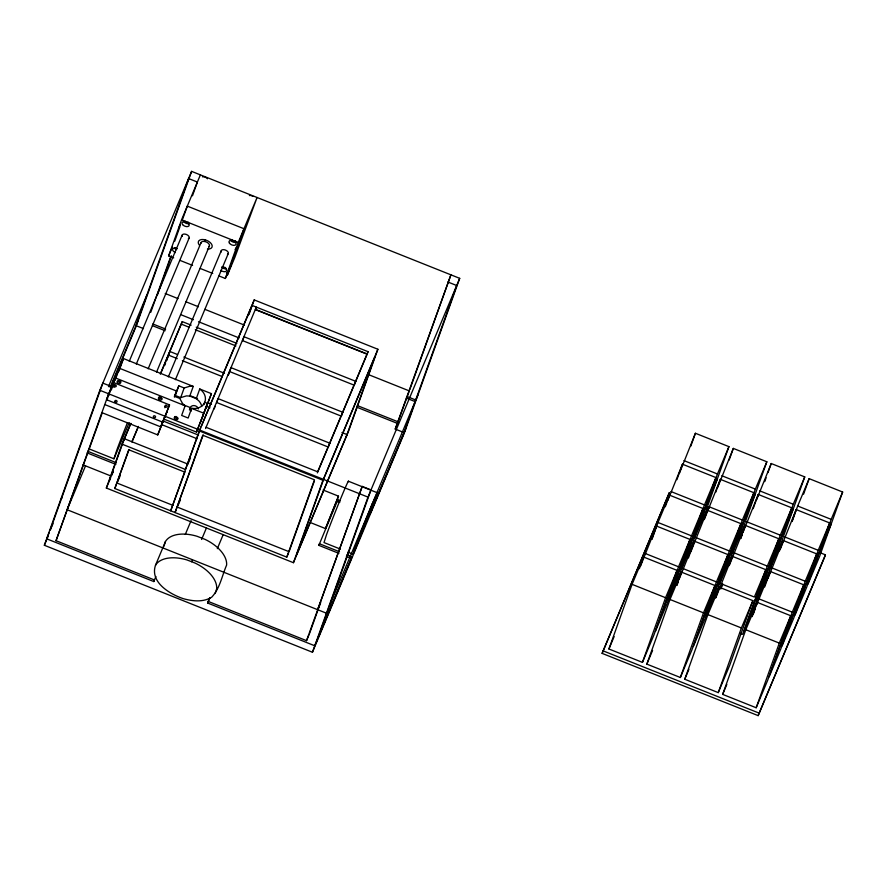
<?xml version="1.0" encoding="UTF-8"?>
<svg xmlns="http://www.w3.org/2000/svg" width="887" height="887" viewBox="0 0 887 887"><rect width="100%" height="100%" fill="white"/><g stroke="black" fill="none" stroke-linecap="round" stroke-linejoin="round"><path stroke-width="1.33" d="M340.431 549.108L324.01 542.567L326.46 534.839A33.085 0.82 -68.2 0 1 340.907 498.084L343.679 491.442A33.085 0.82 -68.2 0 1 348.38 481.796M353.059 554.153L355.499 546.425A33.085 0.82 -68.2 0 1 369.946 509.67L372.728 503.04A33.085 0.82 -68.2 0 1 376.587 496.021L353.891 552.645L353.059 554.153L348.003 552.135M120.344 381L118.703 380.911M159.915 396.944L161.467 397.853M88.7 448.733L113.957 458.812L116.762 450.186A33.085 0.82 -68.2 0 1 127.384 422.888M180.249 224.832L179.972 225.586M310.128 522.454L325.496 528.585L338.501 496.166L323.145 490.034M338.501 496.166L325.496 528.585M155.513 565.219C149.648 582.216 170.005 594.345 183.676 598.78C192.778 601.242 203.212 602.384 211.638 597.25C219.865 588.691 221.983 575.807 226.606 565.108A33.085 18.86 22.7 0 0 204.997 539.351L196.947 536.247A33.085 18.86 22.7 0 0 165.448 541.525L155.513 565.219A33.085 18.86 22.7 0 1 187.013 559.952L195.062 563.057A33.085 18.86 22.7 0 1 216.672 588.813L215.164 593.514M163.951 546.226L165.448 541.525M162.155 423.232L161.922 423.953L165.082 416.07L160.636 426.847L104.788 404.561M236.408 248.637C237.916 245.122 234.922 252.263 236.385 248.881M44.35 545.272L99.843 390.28L191.603 171.368L459.699 278.341L404.15 433.488L312.446 652.244L44.35 545.272L48.086 536.369M49.317 532.466L46.667 538.808L153.806 581.562L154.382 579.943L56.036 540.704L108.635 393.795L99.843 390.28M102.338 412.61L56.036 540.704M108.402 395.669L111.651 386.61L102.848 383.106L50.249 530.016L53.043 523.607M115.144 380.201L119.423 368.249L176.591 391.056L174.429 397.11M118.936 371.276L123.481 358.559L193.244 386.399L189.774 396.068L186.458 395.89L180.704 397.631L175.327 395.491L178.797 385.823L184.163 387.963L189.918 386.222L193.244 386.399M113.869 387.386L114.733 384.958M136.52 325.219L137.906 321.338M138.372 320.041L160.103 259.348M160.558 258.073L191.603 171.368M173.697 257.873L168.652 255.866L181.569 219.788L200.395 174.872M174.717 241.264L179.839 226.95M182.644 219.144L187.301 206.117L243.98 228.735L227.205 275.591L234.933 257.163L257.075 197.491L238.248 242.406L225.331 278.474L219.034 275.968M150.746 312.335L170.747 256.465M192.479 195.783L197.391 182.057L188.598 178.542L135.944 325.607L143.483 328.611M157.454 294.839L171.424 255.8M184.995 471.751L170.681 510.812L199.276 430.938L254.203 299.906L377.884 349.256L348.369 431.67L293.442 562.702L106.34 488.038L122.051 444.165L130.711 423.509M288.608 552.778L286.778 557.136L114.822 488.526L128.715 449.731L184.563 472.017M114.822 488.526L129.136 449.465M164.683 365.422L165.614 362.838M166.534 360.255L168.386 355.077L177.278 358.625M166.656 360.543L169.894 351.496L177.511 354.534M160.58 373.726L182.267 321.604L191.16 325.152M164.86 407.732L165.725 405.315M101.894 412.632L157.742 434.918L169.539 404.904L113.691 382.619L106.518 399.704L162.376 421.99M165.004 416.779L165.869 414.362M169.539 404.904L157.742 434.918M180.704 397.631L184.163 387.963M178.797 385.823L174.395 396.301L179.773 398.44L182.622 403.618L185.117 405.769L181.658 415.438L188.155 418.032L191.614 408.353L194.94 408.53A13.261 10.888 19.7 0 0 202.236 391.134L199.741 388.994L196.271 398.662L198.766 400.802A13.261 10.888 19.7 0 1 201.737 406.279M189.441 409.927L190.284 407.577L181.89 404.228M203.877 404.705L204.742 402.288L207.381 403.341L200.551 422.412M163.585 418.963L196.493 432.102L211.439 393.662L199.741 388.994M211.439 393.662L196.493 432.102M122.051 444.165L185.472 469.478L200.65 428.033M286.778 557.136L314.464 479.812L202.768 435.229L175.072 512.564L203.201 434.952M214.199 408.896L215.12 406.313M216.506 402.443L328.212 447.026M216.628 402.72L218.102 398.618L329.809 443.19L328.789 446.006M248.249 315.606L251.919 305.35L368.027 351.673L367.118 354.223L255.412 309.641L256.321 307.102L205.562 428.554M249.147 314.042L254.203 299.906M228.092 375.378L229.012 372.806M229.478 371.509L341.185 416.092M228.669 374.369L231.063 367.684L342.77 412.255L341.295 416.369M242.439 340.575L354.146 385.158M242.561 340.852L244.036 336.75L355.742 381.321L354.733 384.138M191.647 561.737L192.379 559.697M346.972 554.741L351.984 556.737L314.763 645.78L207.613 603.027L209.787 597.616M314.442 480.809L289.062 551.692L177.356 507.12M293.442 562.702L322.957 480.288L377.884 349.256M346.096 437.114L374.691 357.239L324.32 477.383L296.635 554.719L347.005 434.575L341.95 432.557M338.878 553.366L318.843 545.361L319.42 543.753L339.466 551.747M340.342 500.833L337.836 499.836L337.248 501.454L339.754 502.452M208.201 601.419L306.536 640.658L362.206 486.42L370.999 489.923L318.344 636.988L351.984 556.737M309.552 633.484L320.639 602.506L317.635 609.679M362.206 486.42L318.211 608.061M312.446 652.244L367.994 497.108L459.699 278.341M406.468 427.024L369.812 514.449L404.028 432.579L395.236 429.075L450.906 274.837L409.805 389.615M395.236 429.075L409.339 390.923L368.438 374.602M365.244 523.474L372.285 503.805M404.028 432.579L456.694 285.525L447.891 282.011M602.118 653.375L669.375 492.573L602.118 653.375L758.152 715.632L824.5 557.38L825.409 554.83L820.287 552.789M608.925 648.996L632.076 584.345L643.541 557.003L677.047 570.374L653.907 635.014L642.443 662.367L608.925 648.996L614.137 636.567M639.372 568.645L643.541 557.003M640.414 566.349L656.502 526.069L690.019 539.44L666.869 604.08L655.415 631.433L678.555 566.793L690.019 539.44M651.878 538.997L656.502 526.069M651.989 539.285L658.01 522.487L669.474 495.134L702.992 508.506L679.841 573.146L668.377 600.499L691.527 535.859L702.992 508.506M665.305 506.776L669.474 495.134M667.734 500.601L682.447 464.2L715.953 477.572L692.814 542.212L681.349 569.565L704.489 504.925L715.953 477.572M676.892 479.712L682.447 464.2M679.32 473.547L695.408 433.266L728.926 446.638L705.775 511.278L694.31 538.631L717.461 473.991L728.926 446.638M690.785 446.194L695.408 433.266M642.443 662.367L665.583 597.716L677.047 570.374M646.845 664.119L669.984 599.479L681.449 572.126L714.955 585.509L691.816 650.149L680.351 677.491L646.845 664.119L652.577 650.448M676.825 585.054L681.449 572.126M676.936 585.353L678.322 581.473M679.254 578.889L694.421 541.192L727.928 554.575L704.788 619.215L693.324 646.556L716.463 581.916L727.928 554.575M688.401 558.001L694.421 541.192M690.829 551.825L707.382 510.269L740.9 523.64L717.749 588.281L706.285 615.622L729.436 550.982L740.9 523.64M704.145 519.316L707.382 510.269M704.256 519.605L720.355 479.335L753.861 492.706L730.722 557.346L719.257 584.688L742.397 520.048L753.861 492.706M715.72 492.263L720.355 479.335M717.694 487.373L733.316 448.401L766.834 461.772L743.683 526.412L732.218 553.754L755.369 489.114L766.834 461.772M729.158 460.031L733.316 448.401M680.351 677.491L703.502 612.85L714.955 585.509M684.753 679.242L707.893 614.602L719.357 587.261L752.875 600.632L729.724 665.272L718.259 692.614L684.753 679.242L688.922 669.297M715.654 597.605L719.357 587.261M715.776 597.893L732.329 556.326L765.836 569.698L742.696 634.338L740.213 633.351M720.754 588.646L722.606 583.469M729.081 565.374L732.329 556.326M720.865 588.935L722.262 585.054M729.203 565.662L745.291 525.392L778.808 538.764L755.657 603.404L744.193 630.746L767.344 566.106L778.808 538.764M740.667 538.32L745.291 525.392M740.778 538.609L742.164 534.728M743.095 532.145L758.263 494.458L791.769 507.83L768.63 572.47L757.165 599.812L780.305 535.171L791.769 507.83M753.174 508.683L758.263 494.458M756.522 499.913L771.224 463.524L804.742 476.896L781.591 541.536L770.127 568.877L793.277 504.237L804.742 476.896M764.749 481.619L766.135 477.749M767.987 472.571L771.224 463.524M718.259 692.614L741.41 627.974L752.875 600.632M722.661 694.377L745.801 629.726L757.265 602.384L790.783 615.755L767.632 680.396L756.167 707.748L722.661 694.377L726.83 684.431M752.176 616.609L757.265 602.384M753.218 614.314L755.07 609.136M756.456 605.256L770.238 571.45L803.744 584.821L780.604 649.461L769.14 676.814L792.279 612.163L803.744 584.821M764.683 586.961L770.238 571.45M768.042 578.202L783.199 540.516L816.716 553.887L793.566 618.527L782.101 645.88L805.252 581.24L816.716 553.887M779.496 550.86L783.199 540.516M780.538 548.565L796.171 509.582L829.678 522.953L806.538 587.593L795.074 614.946L818.224 550.306L829.678 522.953M792.002 521.223L796.171 509.582M792.124 521.512L797.679 506L809.144 478.647L842.65 492.019L819.499 556.659L808.046 584.012L831.186 519.372L842.65 492.019M803.589 494.159L809.144 478.647M756.167 707.748L779.318 643.097L790.783 615.755M758.152 715.632L825.409 554.83M108.746 395.192L109.234 393.773L108.469 395.425M235.687 248.038L235.498 248.526M106.883 399.372L107.682 397.354M179.595 226.362L179.207 227.382L179.573 226.595M129.236 422.6L113.957 458.812M107.615 398.086L106.828 400.015M179.861 225.686L180.227 224.843M61.347 499.037L62.4 496.509M108.469 386.61L147.031 294.628M110.221 387.198L137.84 321.316M110.997 386.288L136.055 326.505M108.203 395.025L123.481 358.559M168.652 255.866L172.3 247.163M85.518 465.852L67.135 509.726L326.427 613.194M129.269 361.264L182.157 235.099M136.31 364.08L189.197 237.904M148.151 368.804L201.039 242.628M123.415 441.271L130.921 423.376M110.598 477.505L109.533 480.055L124.324 438.721L187.756 464.034M111.673 474.944L113.281 471.108M106.34 488.038L110.565 477.96M111.618 475.443L113.203 471.662M156.522 372.141L209.421 245.976M131.908 441.748L138.339 426.414M160.303 374.004L182.267 321.604M132.03 441.804L138.283 426.891M117.627 481.841L120.233 475.62M168.364 376.864L221.262 250.699M175.404 379.68L228.292 253.505M164.86 416.779L166.933 412.178M225.331 278.474L231.063 264.803M201.183 426.758L251.01 307.889M187.889 464.089L190.494 457.88M177.877 505.878L180.482 499.658M153.806 581.562L155.924 576.495M185.305 534.406L191.093 520.625M201.604 539.484L206.427 527.976M217.326 548.654L223.103 534.861M207.613 603.027L209.742 597.971M368.027 351.673L317.657 471.817L205.95 427.246M317.358 472.882L367.207 353.98L255.5 309.408M318.843 545.361L337.836 499.836M306.536 640.658L309.053 634.671M329.432 606.009L418.132 394.427M705.886 506.311L717.35 478.958M743.794 521.434L755.258 494.092M765.836 569.698L754.371 597.04L720.865 583.668M781.702 536.557L793.166 509.216M819.61 551.692L831.075 524.339M175.936 416.424L176.203 417.378L177.489 417.333M200.961 243.315A4.513 2.572 22.7 0 1 204.986 241.53L206.094 241.874A4.513 2.572 22.7 0 1 209.055 246.542M181.569 219.788L238.248 242.406M235.066 249.48L235.942 249.835M683.944 460.619L717.461 473.991M721.852 475.742L755.369 489.114M759.771 490.866L793.277 504.237M797.679 506L831.186 519.372M179.994 260.39L192.59 265.413M200.14 268.428L212.736 273.451M670.982 491.553L704.489 504.925M708.89 506.677L742.397 520.048M746.799 521.8L780.305 535.171M784.707 536.923L818.224 550.306M706.462 507.364L709.023 508.384M165.226 293.508L178.01 298.609M185.671 301.669L198.455 306.769M204.842 309.319L244.468 325.13M406.911 396.478L415.704 399.993M406.324 398.097L415.127 401.6M180.76 314.652L193.433 319.708M198.511 321.737L239.135 337.947M196.238 327.17L236.851 343.38M181.358 324.143L188.975 327.192M195.317 329.72L235.942 345.93M658.01 522.487L691.527 535.859M695.918 537.611L729.436 550.982M733.826 552.734L767.344 566.106M771.745 567.857L805.252 581.24M152.852 323.977L165.625 329.077M357.372 405.592L398.252 421.89M152.398 325.64L165.159 330.729M356.718 407.177L397.531 423.454M183.864 357.062L224.478 373.272M182.356 360.654L221.706 376.354M645.049 553.41L678.555 566.793M682.957 568.545L716.463 581.916M758.773 598.792L792.279 612.163M189.929 395.591L197.546 398.64M207.702 402.687L211.516 404.206M189.774 396.068L196.271 398.662M206.194 406.279L210.008 407.798M185.117 405.769L115.365 377.929L111.319 389.992M191.614 408.353L203.323 413.032M632.076 584.345L665.583 597.716M669.984 599.479L703.502 612.85M707.893 614.602L741.41 627.974M745.801 629.726L779.318 643.097M348.38 481.209L377.418 492.795M108.635 393.795L367.994 497.108M199.276 430.938L322.957 480.288M162.997 420.959L198.544 435.14M161.501 424.551L197.036 438.732M603.027 650.825L759.061 713.093M87.647 451.261L116.452 462.759M87.07 452.88L115.875 464.378M346.396 556.36L351.407 558.355M83.001 464.855L110.687 475.898M117.106 483.082L172.954 505.368M165.104 406.479L165.248 406.712A1.142 0.931 19.7 0 0 167.166 406.723A1.142 0.931 19.7 0 0 166.013 405.281A1.142 0.931 19.7 0 0 165.248 406.712M114.113 386.133L114.257 386.366A1.142 0.931 19.7 0 0 116.175 386.377A1.142 0.931 19.7 0 0 115.022 384.936A1.142 0.931 19.7 0 0 114.257 386.366M204.83 239.756L204.986 241.53M109.378 385.767A33.085 0.82 -68.2 0 1 109.245 386.677M249.391 195.55A3.792 2.162 22.7 0 1 250.234 195.517M251.154 195.65A3.792 2.162 22.7 0 1 252.972 196.382M202.447 176.823A3.792 2.162 22.7 0 1 204.21 176.923M205.152 177.212A3.792 2.162 22.7 0 1 206.039 177.644M206.815 178.187A3.792 2.162 22.7 0 1 207.425 178.808M226.784 272.52A3.792 2.162 22.7 0 1 226.473 272.996M226.274 268.805A3.792 2.162 22.7 0 1 221.916 267.43M188.399 222.238A1.896 1.075 22.7 0 1 186.669 222.393A1.896 1.075 22.7 0 1 185.095 221.196M225.642 267.486A1.896 1.075 22.7 0 1 222.803 266.599M235.498 240.721A1.896 1.075 22.7 0 1 233.835 241.186A1.896 1.075 22.7 0 1 232.028 239.922M221.972 266.776A3.792 2.162 22.7 0 1 226.617 270.646A3.792 2.162 22.7 0 1 220.708 270.302M199.375 245.167A7.384 4.213 22.7 0 1 201.903 239.501A7.384 4.213 22.7 0 1 211.66 244.269A7.384 4.213 22.7 0 1 207.425 249.103M236.419 242.251A3.792 2.162 22.7 0 1 230.321 239.823M176.635 249.679A3.792 2.162 22.7 0 1 174.362 248.094M177.001 248.659A1.896 1.075 22.7 0 1 175.859 247.861M175.426 252.551A3.792 2.162 22.7 0 1 172.643 249.114A3.792 2.162 22.7 0 1 176.89 248.482M182.267 236.308A3.792 2.162 22.7 0 1 186.403 234.467A3.792 2.162 22.7 0 1 188.366 238.736M221.362 251.908A3.792 2.162 22.7 0 1 225.509 250.067A3.792 2.162 22.7 0 1 227.46 254.336M189.474 223.524A3.792 2.162 22.7 0 1 183.387 221.096M191.093 411.158A4.258 3.504 19.7 0 1 192.401 405.758A4.258 3.504 19.7 0 1 198.344 408.907M161.778 398.507A1.896 1.075 22.7 0 1 158.995 396.877M177.954 418.099A1.896 1.075 22.7 0 1 176.014 417.899A1.896 1.075 22.7 0 1 174.817 416.568M121.053 381.732A1.896 1.075 22.7 0 1 117.949 381.022M229.533 243.337A3.792 2.162 22.7 0 0 235.742 244.779A3.792 2.162 22.7 0 0 232.327 240.565A3.792 2.162 22.7 0 0 229.533 243.337M182.589 224.611A3.792 2.162 22.7 0 0 188.798 226.041A3.792 2.162 22.7 0 0 185.383 221.828A3.792 2.162 22.7 0 0 182.589 224.611M115.122 401.911A1.142 0.931 19.7 0 0 117.017 401.789A1.142 0.931 19.7 0 0 115.742 400.414A1.142 0.931 19.7 0 0 115.122 401.911M153.606 417.256A1.142 0.931 19.7 0 0 155.502 417.145A1.142 0.931 19.7 0 0 154.227 415.77A1.142 0.931 19.7 0 0 153.606 417.256M158.684 398.95A1.896 1.075 22.7 0 0 161.8 399.671A1.896 1.075 22.7 0 0 160.092 397.564A1.896 1.075 22.7 0 0 158.684 398.95M174.506 418.642A1.896 1.075 22.7 0 0 177.611 419.363A1.896 1.075 22.7 0 0 175.903 417.256A1.896 1.075 22.7 0 0 174.506 418.642M117.35 382.452A1.896 1.075 22.7 0 0 120.455 383.173A1.896 1.075 22.7 0 0 118.747 381.066A1.896 1.075 22.7 0 0 117.35 382.452"/></g></svg>
